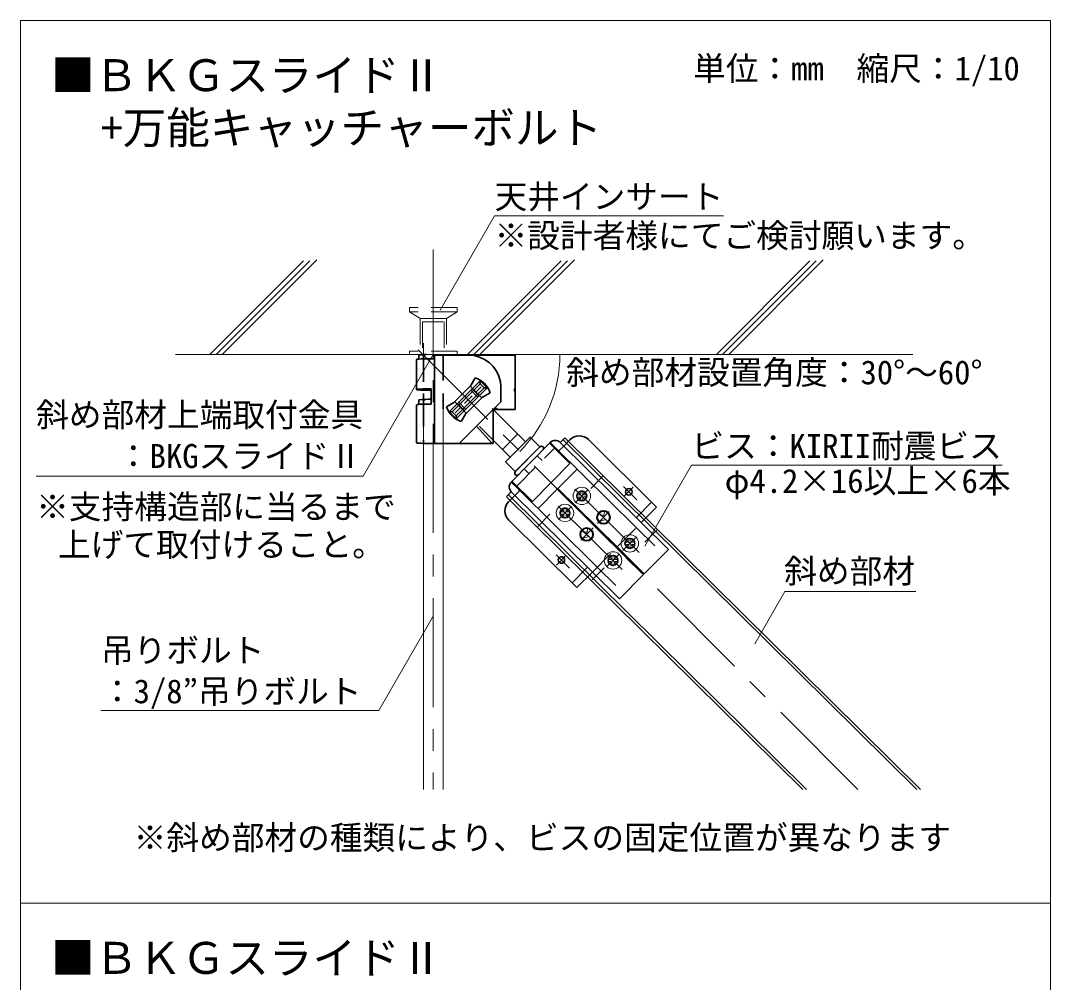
# Model space of a CAD drawing. Units: millimetres on the paper, enlarged 40 times, with parts at other scales. Extents: x -7800 to 7800, y -5578 to 5491.
# Drawn here: x -1968 to -78, y -69 to 1696 of the extents above; entities that cross this region are included whole.
import ezdxf
from ezdxf.enums import TextEntityAlignment as Align

# ---------------------------------------------------------------- set-up
doc = ezdxf.new("R2010")
doc.units = ezdxf.units.MM
doc.header["$LTSCALE"] = 40
for name, pattern in [('CHAIN1', [8, 5, -1, 1, -1]), ('DASHED1', [1.8, 1.2, -0.6]), ('DOUBLE_CHAIN1', [8.8, 5, -1, 0.6, -0.6, 0.6, -1])]:
    doc.linetypes.add(name, pattern=pattern)
for name, color, linetype, lineweight in [('3-6_文字', 7, 'Continuous', 18), ('7-0_中心線', 4, 'CHAIN1', 9), ('7-1_吊り材', 4, 'Continuous', 9), ('7-4_斜め部材', 4, 'Continuous', 9), ('7-6_文字', 7, 'Continuous', 18), ('7-7_金具', 6, 'Continuous', 35), ('7-9_躯体', 4, 'Continuous', 9), ('7-A_クリップ', 6, 'DASHED1', 35), ('F-2_太線１', 3, 'Continuous', 18)]:
    doc.layers.add(name, color=color, linetype=linetype, lineweight=lineweight)
doc.styles.add('ＭＳ ゴシック', font='')
doc.styles.get('ＭＳ ゴシック').set_extended_font_data('MS Gothic')

msp = doc.modelspace()

# ---------------------------------------------------------------- linework, layer by layer
at = {"layer": '7-0_中心線'}
for p, q in [((-1210.71, 1276.1), (-1210.71, 285.38)), ((-431.73, 285.38), (-1238.28, 1091.93))]:
    msp.add_line(p, q, dxfattribs=at)
at = {"layer": '7-1_吊り材', "color": 7, "lineweight": 18}
for p, q in [((-1228.71, 983.59), (-1228.71, 285.38)), ((-1192.71, 983.59), (-1192.71, 285.38))]:
    msp.add_line(p, q, dxfattribs=at)
at = {"layer": '7-4_斜め部材'}
for p, q in [((-969.37, 930.64), (-977.95, 921.96)), ((-972.76, 927.22), (-323.21, 285.38)), ((-969.38, 930.63), (-316.39, 285.38)), ((-532.64, 285.38), (-1076.22, 822.51)), ((-1067.64, 831.2), (-1076.21, 822.52)), ((-525.81, 285.38), (-1072.85, 825.92))]:
    msp.add_line(p, q, dxfattribs=at)
at = {"layer": '7-6_文字'}
for p, q in [((-1198.32, 1164.86), (-1098.32, 1338.06)), ((-1098.32, 1338.06), (-678.32, 1338.06)), ((-1210.71, 1083.59), (-1339.57, 860.39)), ((-822.77, 731.88), (-736.98, 880.48)), ((-736.98, 880.48), (-166.98, 880.48)), ((-1339.57, 860.39), (-1939.57, 860.39)), ((-620.89, 552.31), (-565.45, 648.33)), ((-565.45, 648.33), (-325.45, 648.33)), ((-1210.71, 603.33), (-1310.71, 430.12)), ((-1310.71, 430.12), (-1820.71, 430.12))]:
    msp.add_line(p, q, dxfattribs=at)
msp.add_arc((-1229.94, 1083.59), 251.68, 315, 0, dxfattribs=at)
at = {"layer": '7-7_金具'}
for p, q in [((-1237.51, 1082.33), (-1237.51, 1075.01)), ((-1208.71, 1082.33), (-1146.71, 1082.33)), ((-1146.71, 1082.33), (-1060.71, 1082.33)), ((-1060.71, 982.53), (-1060.71, 1082.33)), ((-1241.51, 1074.33), (-1241.51, 1019.11)), ((-1228.71, 1073.49), (-1228.7, 1073.49)), ((-1208.71, 927.46), (-1208.71, 1075.76)), ((-1141.89, 1026.65), (-1133.97, 1040.36)), ((-1181.62, 978.14), (-1124.48, 1035.26)), ((-1175.97, 978.14), (-1124.48, 1029.6)), ((-1141.89, 1026.65), (-1173, 995.54)), ((-1111.75, 1022.53), (-1168.9, 965.41)), ((-1117.41, 1022.53), (-1168.9, 971.07)), ((-1143.3, 1025.24), (-1121.79, 1003.72)), ((-1132.54, 1014.47), (-1122.92, 1024.09)), ((-1124.48, 1035.26), (-1111.75, 1022.53)), ((-1124.48, 1029.6), (-1124.48, 1035.26)), ((-1124.48, 1029.6), (-1117.41, 1022.53)), ((-1117.41, 1022.53), (-1111.75, 1022.53)), ((-1086.64, 996.51), (-1086.64, 1022.33)), ((-1214.73, 1020.52), (-1214.52, 992.5)), ((-1146.69, 1000.34), (-1153.76, 1007.41)), ((-1120.37, 1005.14), (-1151.49, 974.02)), ((-1146.69, 1000.34), (-1139.61, 1007.4)), ((-1120.37, 1005.13), (-1106.66, 1013.05)), ((-1060.71, 1020.33), (-1061.91, 1020.33)), ((-1060.71, 982.53), (-1060.71, 1016.33)), ((-1241.51, 991.09), (-1241.51, 921.29)), ((-1237.51, 999.93), (-1237.51, 991.77)), ((-1173, 995.54), (-1186.72, 987.62)), ((-1171.58, 996.95), (-1150.08, 975.43)), ((-1160.83, 986.2), (-1170.45, 976.58)), ((-1086.69, 996.44), (-1163.11, 920.02)), ((-1146.69, 1000.34), (-1153.76, 993.27)), ((-1146.69, 1000.34), (-1139.62, 993.26)), ((-1102.6, 984.52), (-1041.55, 923.44)), ((-1092.96, 982.53), (-1096.98, 986.15)), ((-1168.9, 965.41), (-1181.62, 978.14)), ((-1175.97, 978.14), (-1181.62, 978.14)), ((-1168.9, 971.07), (-1175.97, 978.14)), ((-1168.9, 971.07), (-1168.9, 965.41)), ((-1151.49, 974.02), (-1159.41, 960.31)), ((-1060.71, 982.53), (-1100.69, 982.53)), ((-1100.69, 982.53), (-1100.69, 920.02)), ((-1102.79, 920.02), (-1131.43, 951.7)), ((-1125.91, 951.26), (-1069.84, 895.16)), ((-1208.71, 920.02), (-1208.71, 927.46)), ((-1083.98, 909.31), (-1055.69, 937.58)), ((-960.02, 927.02), (-971.41, 915.49)), ((-926.08, 927.22), (-800.89, 803.51)), ((-1208.71, 920.02), (-1100.69, 920.02)), ((-996.05, 921.85), (-1067.74, 849.3)), ((-1060.11, 868.48), (-1015.05, 913.94)), ((-997.46, 920.43), (-959.9, 883.32)), ((-986.95, 912.86), (-988.35, 911.43)), ((-986.95, 912.86), (-838.14, 765.81)), ((-977.95, 921.96), (-829.14, 774.92)), ((-1060.23, 868.57), (-1078.32, 886.68)), ((-959.9, 883.32), (-1028.78, 813.61)), ((-1025.72, 879.31), (-1007.62, 861.21)), ((-946.83, 873.21), (-981.97, 837.65)), ((-1066.34, 850.72), (-1028.78, 813.61)), ((-1058.64, 840.3), (-1057.23, 841.72)), ((-1058.64, 840.3), (-909.83, 693.26)), ((-1053.52, 835.24), (-1052.1, 833.84)), ((-1018.52, 800.66), (-983.38, 836.23)), ((-874.69, 728.83), (-983.38, 836.23)), ((-873.28, 730.25), (-981.97, 837.65)), ((-1072.48, 813.21), (-1061.09, 824.73)), ((-1067.64, 831.2), (-918.83, 684.16)), ((-1062.52, 826.14), (-1061.09, 824.73)), ((-829.14, 774.92), (-800.89, 803.51)), ((-1072.28, 779.27), (-947.09, 655.56)), ((-829.14, 774.92), (-779.35, 725.72)), ((-874.69, 728.83), (-873.28, 730.25)), ((-874.69, 728.83), (-824.9, 679.62)), ((-873.28, 730.25), (-823.49, 681.05)), ((-779.35, 725.72), (-823.49, 681.05)), ((-947.09, 655.56), (-918.83, 684.16)), ((-918.83, 684.16), (-869.04, 634.95)), ((-869.04, 634.95), (-824.9, 679.62))]:
    msp.add_line(p, q, dxfattribs=at)
at = {"layer": '7-7_金具', "linetype": 'DASHED1'}
for p, q in [((-1228.71, 1083.59), (-1228.71, 983.59)), ((-1228.71, 1081.42), (-1228.71, 1023.51)), ((-1192.71, 1083.59), (-1192.71, 983.59)), ((-1142.01, 1017.74), (-1129.28, 1005.01)), ((-1139.58, 1020.17), (-1126.85, 1007.44)), ((-1228.71, 999.05), (-1228.67, 920.32)), ((-1166.52, 993.23), (-1153.8, 980.5)), ((-1164.09, 995.66), (-1151.37, 982.93)), ((-1102.7, 920.22), (-1102.71, 920.22)), ((-1057.23, 841.72), (-988.35, 911.43)), ((-986.95, 912.86), (-996.05, 921.85)), ((-971.41, 915.49), (-980.4, 906.39)), ((-1019.95, 897.67), (-1010.84, 888.67)), ((-1043.85, 873.48), (-1034.74, 864.49)), ((-1058.64, 840.3), (-1067.74, 849.3)), ((-1061.09, 824.73), (-1052.1, 833.84)), ((-838.25, 783.92), (-809.99, 812.51)), ((-873.28, 730.25), (-829.14, 774.92)), ((-838.14, 765.81), (-788.35, 716.61)), ((-883.79, 737.82), (-882.39, 739.25)), ((-918.83, 684.16), (-874.69, 728.83)), ((-956.19, 664.56), (-927.93, 693.15)), ((-909.83, 693.26), (-860.04, 644.06))]:
    msp.add_line(p, q, dxfattribs=at)
at = {"layer": '7-7_金具', "linetype": 'CHAIN1'}
for p, q in [((-921.88, 837.57), (-899.5, 860.21)), ((-950.75, 836.31), (-833.07, 720.03)), ((-949.36, 812.6), (-927.81, 834.41)), ((-861.79, 841.19), (-836.93, 816.63)), ((-860.79, 822.56), (-843.68, 839.89)), ((-981.68, 805.01), (-864, 688.73)), ((-979.76, 781.84), (-957.24, 804.63)), ((-909.53, 773.24), (-887.98, 795.05)), ((-1018.76, 767.98), (-996.79, 790.21)), ((-939.92, 742.48), (-917.41, 765.26)), ((-822.29, 739.17), (-799.92, 761.81)), ((-839.61, 747.25), (-862.67, 723.92)), ((-985.49, 716), (-960.64, 691.44)), ((-984.84, 697.02), (-966.77, 715.32)), ((-891.55, 694.69), (-869.04, 717.47)), ((-919.18, 669.58), (-897.21, 691.81))]:
    msp.add_line(p, q, dxfattribs=at)
at = {"layer": '7-7_金具'}
for points in [[(-1228.71, 1081.42), (-1226.63, 1082.62), (-1225.11, 1083.5)], [(-1208.71, 1075.76), (-1208.71, 1082.33), (-1208.71, 1083.59)], [(-1208.71, 1075.76), (-1214.4, 1075.74), (-1219.93, 1075.67), (-1225.11, 1075.57), (-1229.79, 1075.42), (-1233.83, 1075.25), (-1237.11, 1075.04), (-1239.53, 1074.82), (-1241.01, 1074.58), (-1241.51, 1074.33)], [(-1214.79, 1020.52), (-1220.29, 1020.45), (-1225.44, 1020.34), (-1230.09, 1020.2), (-1234.08, 1020.02), (-1237.31, 1019.81), (-1239.66, 1019.59), (-1241.07, 1019.35), (-1241.5, 1019.1), (-1240.94, 1018.85), (-1239.39, 1018.61), (-1236.92, 1018.38), (-1233.58, 1018.18), (-1229.49, 1018.01), (-1224.77, 1017.87), (-1219.56, 1017.77), (-1214.77, 1017.71)], [(-1214.78, 1019.95), (-1218, 1019.89), (-1220.93, 1019.8), (-1223.5, 1019.7), (-1225.61, 1019.58), (-1227.21, 1019.45), (-1228.25, 1019.3), (-1228.69, 1019.15), (-1228.53, 1019), (-1227.76, 1018.85), (-1226.42, 1018.71), (-1224.53, 1018.58), (-1222.17, 1018.47), (-1219.4, 1018.38), (-1216.3, 1018.31), (-1214.77, 1018.28)], [(-1061.91, 1020.33), (-1061.91, 1016.33), (-1060.71, 1016.33)], [(-1214.58, 992.49), (-1220.09, 992.43), (-1225.26, 992.32), (-1229.93, 992.18), (-1233.95, 992), (-1237.2, 991.8), (-1239.59, 991.57), (-1241.04, 991.33), (-1241.51, 991.09)], [(-1228.71, 999.05), (-1226.63, 1000.25), (-1225.11, 1001.13)], [(-1060.23, 868.57), (-1014.96, 913.82), (-1033.06, 931.92), (-1078.32, 886.68)]]:
    msp.add_lwpolyline(points, dxfattribs=at)
at = {"layer": '7-7_金具', "linetype": 'DOUBLE_CHAIN1'}
msp.add_lwpolyline([(-1208.69, 920.02), (-1214.39, 920.04), (-1219.91, 920.11), (-1225.09, 920.22), (-1229.78, 920.36), (-1233.82, 920.54), (-1237.1, 920.74), (-1239.52, 920.97), (-1241.49, 921.29)], dxfattribs=at)
at = {"layer": '7-7_金具'}
for centre, radius in [((-938.19, 823.91), 9), ((-851.97, 831.49), 6), ((-969.12, 792.61), 9), ((-898.36, 784.55), 12), ((-929.28, 753.25), 12), ((-849.99, 736.75), 9), ((-975.67, 706.3), 6), ((-880.91, 705.45), 9)]:
    msp.add_circle(centre, radius, dxfattribs=at)
for centre, radius, start, end in [((-1216.01, 920.22), 163.54, 92.5588, 97.55402), ((-1146.64, 1022.33), 60, 10.54723, 89.99998), ((-1146.69, 1000.33), 42, 17.62668, 72.37388), ((-1146.64, 1022.33), 60, 0, 10.54723), ((-1219.48, 877.8), 123.46, 87.75647, 98.39833), ((-1146.69, 1000.33), 42, 197.62581, 252.37382), ((-942.95, 910.15), 24, 45.34184, 135.34184), ((-1012.21, 911.12), 4, 315.25767, 135.25767), ((-986.95, 912.86), 12.8, 45.34184, 135.34184), ((-1057.26, 865.66), 4, 135.25767, 315.25767), ((-1058.64, 840.3), 12.8, 135.34184, 225.34184), ((-1055.41, 796.34), 24, 135.34184, 225.34184)]:
    msp.add_arc(centre, radius, start, end, dxfattribs=at)
at = {"layer": '7-9_躯体'}
for p, q in [((-1448.91, 1255.32), (-1620.64, 1083.59)), ((-1437.28, 1255.64), (-1609.33, 1083.59)), ((-1424.56, 1257.04), (-1598.01, 1083.59)), ((-976.06, 1255.32), (-1147.79, 1083.59)), ((-964.43, 1255.64), (-1136.47, 1083.59)), ((-951.71, 1257.04), (-1125.16, 1083.59)), ((-519.4, 1255.32), (-691.13, 1083.59)), ((-507.77, 1255.64), (-679.82, 1083.59)), ((-495.05, 1257.04), (-668.51, 1083.59)), ((-1228.71, 1081.42), (-1228.71, 1104.21)), ((-330.78, 1083.59), (-1684.16, 1083.59)), ((-1208.71, 1083.59), (-1257.47, 1083.59))]:
    msp.add_line(p, q, dxfattribs=at)
at = {"layer": '7-9_躯体', "linetype": 'DASHED1'}
for p, q in [((-1166.71, 1169.59), (-1254.71, 1169.59)), ((-1166.71, 1161.59), (-1254.71, 1161.59)), ((-1234.71, 1149.59), (-1234.71, 1089.59)), ((-1186.71, 1149.59), (-1234.71, 1149.59)), ((-1230.71, 1143.59), (-1230.71, 1083.59)), ((-1230.71, 1143.59), (-1228.71, 1143.59)), ((-1192.71, 1143.59), (-1228.71, 1143.59)), ((-1190.71, 1143.59), (-1190.71, 1083.59)), ((-1254.71, 1089.59), (-1254.71, 1083.59)), ((-1166.71, 1089.59), (-1254.71, 1089.59)), ((-1166.71, 1083.59), (-1254.71, 1083.59)), ((-1166.71, 1089.59), (-1166.71, 1083.59))]:
    msp.add_line(p, q, dxfattribs=at)
for points in [[(-1254.71, 1169.59), (-1254.71, 1161.59), (-1234.71, 1149.59)], [(-1166.71, 1169.59), (-1166.71, 1161.59), (-1186.71, 1149.59), (-1186.71, 1089.59)]]:
    msp.add_lwpolyline(points, dxfattribs=at)
at = {"layer": '7-A_クリップ', "color": 7, "linetype": 'Continuous', "lineweight": 18}
for p, q in [((-940.24, 833.09), (-936.24, 833.11)), ((-940.24, 833.09), (-940.21, 827.89)), ((-936.24, 833.11), (-936.21, 827.91)), ((-947.4, 825.86), (-942.2, 825.89)), ((-947.4, 825.86), (-947.39, 821.86)), ((-947.39, 821.86), (-942.19, 821.89)), ((-940.18, 819.89), (-940.15, 814.69)), ((-940.15, 814.69), (-936.15, 814.71)), ((-936.18, 819.91), (-936.15, 814.71)), ((-934.2, 825.92), (-929, 825.94)), ((-934.19, 821.92), (-928.99, 821.94)), ((-929, 825.94), (-928.99, 821.94)), ((-978.33, 794.56), (-973.13, 794.59)), ((-978.33, 794.56), (-978.31, 790.56)), ((-971.16, 801.8), (-967.16, 801.81)), ((-971.16, 801.8), (-971.14, 796.6)), ((-967.16, 801.81), (-967.14, 796.61)), ((-965.13, 794.62), (-959.93, 794.65)), ((-959.93, 794.65), (-959.91, 790.65)), ((-898.36, 784.54), (-896.48, 795.18)), ((-978.31, 790.56), (-973.11, 790.59)), ((-971.1, 788.6), (-971.08, 783.4)), ((-971.08, 783.4), (-967.08, 783.41)), ((-967.1, 788.61), (-967.08, 783.41)), ((-965.11, 790.62), (-959.91, 790.65)), ((-898.36, 784.54), (-906.73, 791.38)), ((-898.36, 784.54), (-905.96, 776.85)), ((-905.96, 776.85), (-894.44, 780.66)), ((-904.05, 789.21), (-897.68, 788.41)), ((-898.36, 784.54), (-890.67, 776.95)), ((-929.29, 753.24), (-937.66, 760.08)), ((-934.97, 757.91), (-928.6, 757.11)), ((-929.29, 753.24), (-927.41, 763.89)), ((-929.29, 753.24), (-936.88, 745.56)), ((-936.88, 745.56), (-925.36, 749.36)), ((-929.29, 753.24), (-921.6, 745.65)), ((-859.2, 738.71), (-854, 738.73)), ((-859.2, 738.71), (-859.18, 734.71)), ((-852.03, 745.94), (-848.03, 745.96)), ((-852.03, 745.94), (-852.01, 740.74)), ((-848.03, 745.96), (-848.01, 740.76)), ((-846, 738.76), (-840.8, 738.79)), ((-840.8, 738.79), (-840.78, 734.79)), ((-859.18, 734.71), (-853.98, 734.73)), ((-851.97, 732.74), (-851.95, 727.54)), ((-851.95, 727.54), (-847.95, 727.56)), ((-847.97, 732.76), (-847.95, 727.56)), ((-845.98, 734.76), (-840.78, 734.79)), ((-890.13, 707.41), (-884.93, 707.43)), ((-890.13, 707.41), (-890.11, 703.41)), ((-890.11, 703.41), (-884.91, 703.43)), ((-882.96, 714.64), (-878.96, 714.66)), ((-882.96, 714.64), (-882.94, 709.44)), ((-882.9, 701.44), (-882.88, 696.24)), ((-878.96, 714.66), (-878.94, 709.46)), ((-878.9, 701.46), (-878.88, 696.26)), ((-876.93, 707.47), (-871.73, 707.49)), ((-876.91, 703.47), (-871.71, 703.49)), ((-871.73, 707.49), (-871.71, 703.49)), ((-882.88, 696.24), (-878.88, 696.26))]:
    msp.add_line(p, q, dxfattribs=at)
for centre, radius in [((-938.2, 823.9), 16), ((-969.12, 792.61), 16), ((-898.36, 784.54), 12.01), ((-898.36, 784.54), 10.81), ((-929.29, 753.24), 12.01), ((-929.29, 753.24), 10.81), ((-849.99, 736.75), 16), ((-880.92, 705.45), 16)]:
    msp.add_circle(centre, radius, dxfattribs=at)
for centre, start, end in [((-942.21, 827.89), 270.25765, 0.25767), ((-942.18, 819.89), 0.25767, 90.25765), ((-934.21, 827.92), 180.25767, 270.25767), ((-934.18, 819.92), 90.25767, 180.25767), ((-973.14, 796.59), 270.25765, 0.25767), ((-965.14, 796.62), 180.25767, 270.25767), ((-973.1, 788.59), 0.25767, 90.25765), ((-965.1, 788.62), 90.25767, 180.25767), ((-854.01, 740.73), 270.25765, 0.25767), ((-846.01, 740.76), 180.25767, 270.25767), ((-853.97, 732.73), 0.25767, 90.25765), ((-845.97, 732.76), 90.25767, 180.25767), ((-884.94, 709.43), 270.25765, 0.25767), ((-884.9, 701.43), 0.25767, 90.25765), ((-876.94, 709.47), 180.25767, 270.25767), ((-876.9, 701.47), 90.25767, 180.25767)]:
    msp.add_arc(centre, 2, start, end, dxfattribs=at)
at = {"layer": 'F-2_太線１'}
for p, q in [((-1968.18, 1696.25), (-78.18, 1696.25)), ((-78.18, 1696.25), (-78.18, -4783.77)), ((-1968.18, 76.25), (-78.18, 76.25))]:
    msp.add_line(p, q, dxfattribs=at)
msp.add_lwpolyline([(-1968.18, 1696.25), (-1968.18, -4783.77), (-78.18, -4783.77)], dxfattribs=at)

# ---------------------------------------------------------------- texts
at = {"layer": '3-6_文字', "style": 'ＭＳ ゴシック'}
msp.add_text('単位：mm\u3000縮尺：1/10', height=43.99, dxfattribs=at).set_placement((-733.92, 1573.24), align=Align.BOTTOM_LEFT)
at = {"layer": '7-6_文字', "color": 3, "style": 'ＭＳ ゴシック'}
for s, p in [('■ＢＫＧスライドⅡ', (-1912.46, 1549.12)), ('+万能キャッチャーボルト', (-1820.73, 1452.66)), ('■ＢＫＧスライドⅡ', (-1912.46, -70.88))]:
    msp.add_text(s, height=58.65, dxfattribs=at).set_placement(p, align=Align.BOTTOM_LEFT)
at = {"layer": '7-6_文字', "style": 'ＭＳ ゴシック'}
for s, p in [('天井インサート', (-1098.32, 1338.06)), ('※設計者様にてご検討願います。', (-1098.32, 1266.51)), ('斜め部材設置角度：30°～60°', (-966.73, 1015.49)), ('斜め部材上端取付金具', (-1939.57, 937.75)), ('ビス：KIRII耐震ビス', (-736.98, 880.48)), ('：BKGスライドⅡ', (-1791.33, 861.97)), ('\u3000φ4.2×16以上×6本', (-735.98, 816.24)), ('※支持構造部に当るまで', (-1939.57, 768.88)), ('上げて取付けること。', (-1899.57, 699.44)), ('斜め部材', (-566.71, 650.85)), ('吊りボルト', (-1820.71, 505.38)), ('：3/8”吊りボルト', (-1820.71, 430.12)), ('※斜め部材の種類により、ビスの固定位置が異なります', (-1760.64, 161.6))]:
    msp.add_text(s, height=43.99, dxfattribs=at).set_placement(p, align=Align.BOTTOM_LEFT)

doc.saveas('drawing.dxf')
